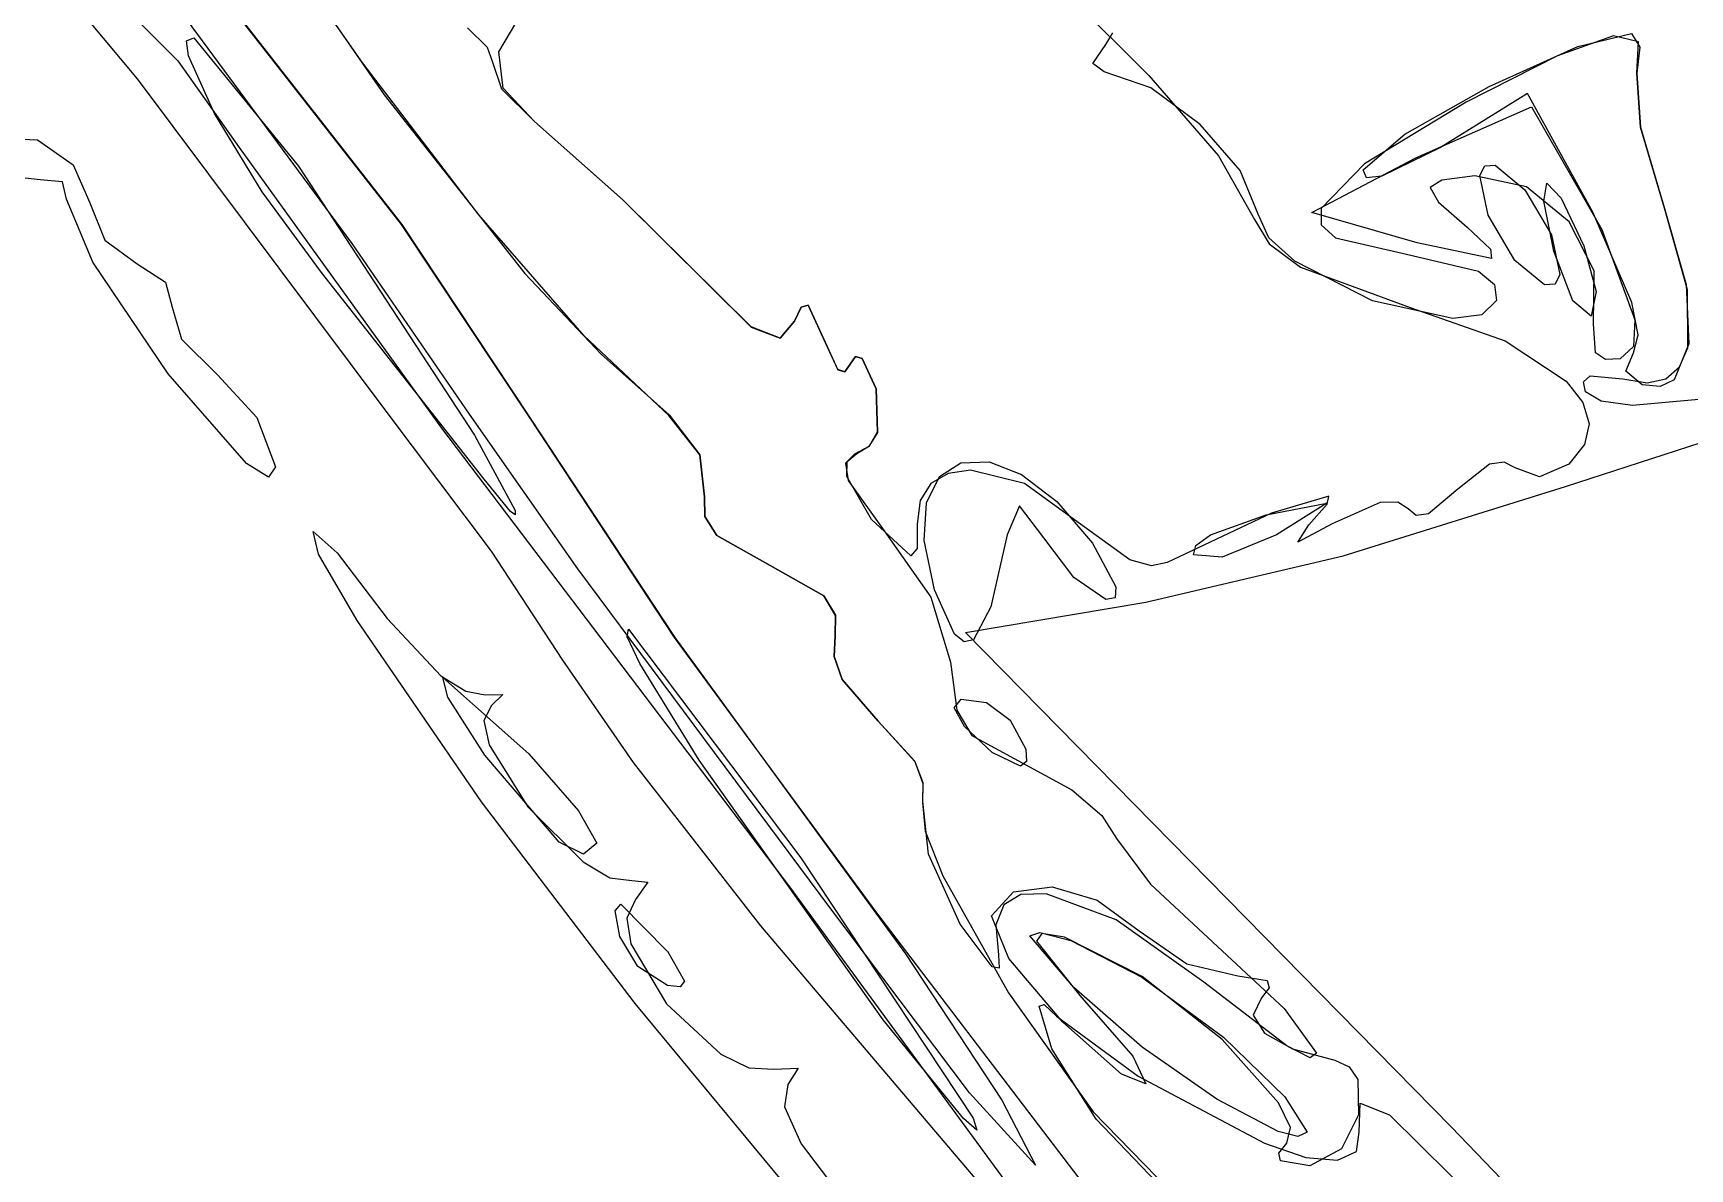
# Model space of a CAD drawing. Extents: x -886 to 651, y -59 to 942.
# Drawn here: x -390.41 to -359.68, y 187.39 to 208.45 of the extents above; entities that cross this region are included whole.
import ezdxf

# ---------------------------------------------------------------- set-up
doc = ezdxf.new("R2010")
doc.units = 0

msp = doc.modelspace()

# ---------------------------------------------------------------- linework, layer by layer
at = {"layer": 'Layer 1'}
for p, q in [((-384.49265, 204.54377), (-390.21695, 212.2935)), ((-386.949122, 211.69935), (-383.89943, 207.30398)), ((-384.300558, 207.886056), (-386.48354, 211.03817)), ((-387.73883, 210.22309), (-383.57535, 204.89823)), ((-372.1792, 210.1123), (-369.71626, 207.65933)), ((-388.4767, 207.59991), (-390.244393, 209.715384)), ((-383.58009, 204.89963), (-387.43098, 209.82198)), ((-388.48066, 208.68565), (-387.731114, 207.930584)), ((-381.77259, 208.097679), (-381.341246, 208.831596)), ((-387.566516, 208.303356), (-387.42936, 208.35843)), ((-387.42936, 208.35843), (-385.49018, 205.97895)), ((-382.356784, 208.546024), (-381.991971, 208.184264)), ((-370.51385, 208.23457), (-370.386853, 208.453357)), ((-361.101525, 208.394469), (-362.141421, 208.027593)), ((-361.76344, 208.20082), (-360.76332, 208.43831)), ((-360.635019, 208.281988), (-361.101525, 208.394469)), ((-360.76332, 208.43831), (-360.6108, 208.183666)), ((-387.533486, 208.023228), (-387.566516, 208.303356)), ((-381.991971, 208.184264), (-381.89642, 207.92807)), ((-381.696439, 207.427997), (-381.77259, 208.097679)), ((-370.755274, 207.884901), (-370.51385, 208.23457)), ((-363.405345, 207.457356), (-361.76344, 208.20082)), ((-360.66451, 207.70322), (-360.635019, 208.281988)), ((-360.6108, 208.183666), (-360.66432, 207.70241)), ((-387.731114, 207.930584), (-386.59297, 206.32222)), ((-387.049759, 206.958566), (-387.533486, 208.023228)), ((-382.14642, 205.079278), (-384.300558, 207.886056)), ((-381.89642, 207.92807), (-381.725626, 207.41145)), ((-370.54855, 207.72778), (-370.755274, 207.884901)), ((-362.141421, 208.027593), (-363.8321, 207.16829)), ((-383.8664, 201.43778), (-388.4767, 207.59991)), ((-381.11655, 206.8077), (-381.696439, 207.427997)), ((-369.683667, 207.433114), (-370.54855, 207.72778)), ((-369.71626, 207.65933), (-368.428386, 206.171186)), ((-368.763536, 206.750865), (-369.683667, 207.433114)), ((-364.97066, 206.572617), (-363.405345, 207.457356)), ((-360.597262, 206.702214), (-360.66451, 207.70322)), ((-360.66435, 207.70241), (-360.597102, 206.701404)), ((-360.66432, 207.70241), (-360.66435, 207.70241)), ((-383.89943, 207.30398), (-381.292522, 203.986441)), ((-381.725626, 207.41145), (-381.11615, 206.80723)), ((-363.8321, 207.16829), (-365.718333, 206.02017)), ((-362.69724, 207.32615), (-364.30969, 206.32816)), ((-361.48059, 205.12367), (-362.69724, 207.32615)), ((-386.16397, 205.505946), (-387.049759, 206.958566)), ((-364.76337, 206.13491), (-362.62326, 207.08163)), ((-362.62326, 207.08163), (-361.31324, 204.80767)), ((-379.47238, 205.35208), (-381.11655, 206.8077)), ((-381.11615, 206.80723), (-379.47198, 205.3516)), ((-368.021742, 205.896941), (-368.763536, 206.750865)), ((-365.74101, 205.9113), (-364.97066, 206.572617)), ((-360.15434, 205.19795), (-360.597262, 206.702214)), ((-360.597102, 206.701404), (-360.15418, 205.19714)), ((-390.929766, 206.490756), (-390.33016, 206.46498)), ((-390.33016, 206.46498), (-389.668944, 206.00608)), ((-386.59297, 206.32222), (-382.83831, 201.11769)), ((-364.30969, 206.32816), (-365.395269, 205.794046)), ((-389.668944, 206.00608), (-389.36091, 205.30223)), ((-385.49018, 205.97895), (-382.224404, 200.988184)), ((-385.49018, 205.97895), (-385.49018, 205.97895)), ((-368.428386, 206.171186), (-367.75657, 204.9931)), ((-367.69187, 205.08725), (-368.021742, 205.896941)), ((-366.69263, 205.12248), (-364.76337, 206.13491)), ((-365.718333, 206.02017), (-366.520757, 205.194476)), ((-365.684101, 205.764413), (-365.74101, 205.9113)), ((-363.576849, 205.805491), (-363.487413, 205.98386)), ((-363.487413, 205.98386), (-363.29261, 205.99848)), ((-363.29261, 205.99848), (-362.742749, 205.54269)), ((-390.28341, 205.7249), (-390.789702, 205.781514)), ((-389.870014, 205.689676), (-390.28341, 205.7249)), ((-389.79333, 205.36937), (-389.870014, 205.689676)), ((-365.395269, 205.794046), (-365.684101, 205.764413)), ((-364.282475, 205.720647), (-364.502957, 205.582186)), ((-364.502957, 205.582186), (-364.343712, 205.313857)), ((-363.67196, 205.79769), (-364.282475, 205.720647)), ((-362.711392, 205.59611), (-363.67196, 205.79769)), ((-363.42359, 205.07107), (-363.576849, 205.805491)), ((-361.923379, 204.946373), (-362.711392, 205.59611)), ((-362.393662, 205.3295), (-362.334988, 205.661569)), ((-362.334988, 205.661569), (-362.073194, 205.388806)), ((-389.306276, 204.200719), (-389.79333, 205.36937)), ((-389.36091, 205.30223), (-389.080233, 204.60692)), ((-389.36091, 205.30223), (-389.36091, 205.30223)), ((-385.06191, 204.00687), (-386.16397, 205.505946)), ((-377.094777, 202.996988), (-379.47238, 205.35208)), ((-379.47198, 205.3516), (-377.094388, 202.996516)), ((-364.343712, 205.313857), (-363.81504, 204.84721)), ((-362.742749, 205.54269), (-362.24691, 204.70434)), ((-362.20836, 204.40016), (-362.393662, 205.3295)), ((-362.073194, 205.388806), (-361.64914, 204.50365)), ((-380.194759, 202.83159), (-382.14642, 205.079278)), ((-367.75657, 204.9931), (-367.484914, 204.536133)), ((-367.4935, 204.649358), (-367.69187, 205.08725)), ((-364.74089, 204.55956), (-366.69263, 205.12248)), ((-366.520757, 205.194476), (-366.520453, 204.890014)), ((-362.927746, 204.232715), (-363.42359, 205.07107)), ((-360.757412, 203.44999), (-361.48059, 205.12367)), ((-359.724421, 203.688908), (-360.15434, 205.19795)), ((-360.15418, 205.19714), (-359.753636, 203.787452)), ((-381.19696, 201.30407), (-383.58009, 204.89963)), ((-383.57535, 204.89823), (-381.19601, 201.30385)), ((-366.520453, 204.890014), (-366.255088, 204.651129)), ((-363.81504, 204.84721), (-363.378612, 204.442397)), ((-362.24691, 204.70434), (-362.09365, 203.96991)), ((-362.24691, 204.70434), (-362.24691, 204.70434)), ((-361.458929, 204.036517), (-361.923379, 204.946373)), ((-361.31324, 204.80768), (-360.703577, 203.129744)), ((-361.31324, 204.80767), (-361.31324, 204.80768)), ((-389.080233, 204.60692), (-388.48481, 204.16853)), ((-382.32214, 201.37922), (-384.49265, 204.54377)), ((-367.01363, 204.214553), (-367.4935, 204.649358)), ((-367.484914, 204.536133), (-366.905709, 204.106885)), ((-366.255088, 204.651129), (-364.93704, 204.35005)), ((-363.360546, 204.267875), (-364.74089, 204.55956)), ((-363.378612, 204.442397), (-363.360546, 204.267875)), ((-361.856739, 203.481127), (-362.20836, 204.40016)), ((-361.64914, 204.50365), (-361.418474, 203.655329)), ((-361.64914, 204.50365), (-361.64914, 204.50365)), ((-387.90624, 202.12588), (-389.306276, 204.200719)), ((-388.48481, 204.16853), (-387.956226, 203.82695)), ((-365.569775, 203.484241), (-367.01363, 204.214553)), ((-366.905709, 204.106885), (-364.8696, 203.35702)), ((-364.93704, 204.35005), (-363.605455, 204.03159)), ((-362.37788, 203.77692), (-362.927746, 204.232715)), ((-387.956226, 203.82695), (-387.83625, 203.36441)), ((-382.05006, 200.17809), (-385.06191, 204.00687)), ((-381.292522, 203.986441), (-379.877431, 202.493794)), ((-363.605455, 204.03159), (-363.305613, 203.785508)), ((-363.305613, 203.785508), (-363.26828, 203.49107)), ((-362.183083, 203.79154), (-362.37788, 203.77692)), ((-362.09365, 203.96991), (-362.183083, 203.79154)), ((-361.46905, 203.05458), (-361.458929, 204.036517)), ((-359.753636, 203.787452), (-359.700019, 202.684432)), ((-364.08107, 203.156389), (-365.569775, 203.484241)), ((-363.26828, 203.49107), (-363.545138, 203.224658)), ((-361.51651, 203.20069), (-361.856739, 203.481127)), ((-361.418474, 203.655329), (-361.51651, 203.20069)), ((-360.643334, 202.848875), (-360.757412, 203.44999)), ((-359.72105, 202.61157), (-359.724421, 203.688908)), ((-387.83625, 203.36441), (-387.659975, 202.7695)), ((-376.165718, 203.366511), (-376.28961, 203.10596)), ((-376.2892, 203.10549), (-376.165301, 203.366037)), ((-376.036144, 203.400127), (-376.165718, 203.366511)), ((-376.165301, 203.366037), (-376.035731, 203.399654)), ((-375.75456, 202.7833), (-376.036144, 203.400127)), ((-376.035731, 203.399654), (-375.75416, 202.78283)), ((-364.8696, 203.35702), (-363.111298, 202.740952)), ((-363.545138, 203.224658), (-364.08107, 203.156389)), ((-360.703577, 203.129744), (-360.726792, 202.63592)), ((-378.61921, 201.35675), (-380.194759, 202.83159)), ((-376.559223, 202.78834), (-377.094777, 202.996988)), ((-377.094388, 202.996516), (-376.558832, 202.78787)), ((-376.28961, 203.10596), (-376.559223, 202.78834)), ((-376.558832, 202.78787), (-376.2892, 203.10549)), ((-361.432077, 202.514944), (-361.46905, 203.05458)), ((-360.72722, 202.51887), (-360.643334, 202.848875)), ((-387.659975, 202.7695), (-386.99596, 202.1097)), ((-375.486859, 202.205665), (-375.75456, 202.7833)), ((-375.75416, 202.78283), (-375.486466, 202.205191)), ((-363.111298, 202.740952), (-361.9765, 201.994406)), ((-361.247265, 202.395379), (-361.432077, 202.514944)), ((-360.726792, 202.63592), (-360.97326, 202.40442)), ((-360.871385, 202.177689), (-360.72722, 202.51887)), ((-359.700019, 202.684432), (-359.976797, 202.019071)), ((-359.873941, 202.256867), (-359.72105, 202.61157)), ((-379.877431, 202.493794), (-378.61528, 201.36734)), ((-375.359388, 202.163161), (-375.486859, 202.205665)), ((-375.486466, 202.205191), (-375.358997, 202.162689)), ((-375.25791, 202.30576), (-375.359388, 202.163161)), ((-375.358997, 202.162689), (-375.25751, 202.30529)), ((-375.157775, 202.450128), (-375.25791, 202.30576)), ((-375.25751, 202.30529), (-375.157383, 202.449663)), ((-375.033999, 202.412439), (-375.157775, 202.450128)), ((-375.157383, 202.449663), (-375.033606, 202.411973)), ((-374.77846, 201.85062), (-375.033999, 202.412439)), ((-375.033606, 202.411973), (-374.77806, 201.85015)), ((-360.97326, 202.40442), (-361.247265, 202.395379)), ((-360.127014, 202.036582), (-359.873941, 202.256867)), ((-386.45785, 200.464201), (-387.90624, 202.12588)), ((-386.99596, 202.1097), (-386.262836, 201.317633)), ((-361.9765, 201.994406), (-361.670309, 201.599223)), ((-361.653359, 201.982744), (-361.533614, 202.090355)), ((-361.6197, 201.79527), (-361.653359, 201.982744)), ((-361.533614, 202.090355), (-360.9251, 202.03459)), ((-360.9251, 202.03459), (-360.478117, 201.959546)), ((-360.56744, 201.92236), (-360.871385, 202.177689)), ((-360.233919, 201.891447), (-360.56744, 201.92236)), ((-360.478117, 201.959546), (-360.127014, 202.036582)), ((-359.976797, 202.019071), (-360.233919, 201.891447)), ((-374.753567, 201.054755), (-374.77846, 201.85062)), ((-374.77806, 201.85015), (-374.754063, 201.041811)), ((-361.670309, 201.599223), (-361.552867, 201.203845)), ((-361.327819, 201.61882), (-361.6197, 201.79527)), ((-360.744486, 201.541202), (-361.327819, 201.61882)), ((-359.04182, 201.69557), (-360.744486, 201.541202)), ((-386.262836, 201.317633), (-385.92035, 200.40471)), ((-381.908731, 198.838795), (-383.8664, 201.43778)), ((-380.31151, 198.51053), (-382.32214, 201.37922)), ((-378.51695, 197.24134), (-381.19696, 201.30407)), ((-381.19601, 201.30385), (-378.51099, 197.23956)), ((-378.049534, 200.624858), (-378.61921, 201.35675)), ((-378.61528, 201.36734), (-378.047886, 200.62813)), ((-382.83831, 201.11769), (-376.385662, 192.615093)), ((-382.224404, 200.988184), (-381.472621, 199.591474)), ((-374.754063, 201.041811), (-374.912405, 200.782228)), ((-374.897853, 200.791117), (-374.753567, 201.054755)), ((-361.99022, 200.04002), (-358.702884, 201.107268)), ((-361.552867, 201.203845), (-361.635131, 200.819077)), ((-374.912405, 200.782228), (-375.17801, 200.63812)), ((-375.13702, 200.64922), (-374.897853, 200.791117)), ((-361.635131, 200.819077), (-361.92806, 200.45573)), ((-386.049475, 200.211849), (-386.45785, 200.464201)), ((-385.92035, 200.40471), (-386.049475, 200.211849)), ((-377.96075, 199.84507), (-378.049534, 200.624858)), ((-378.047886, 200.62813), (-377.96005, 199.8453)), ((-375.17801, 200.63812), (-375.344473, 200.472106)), ((-375.344473, 200.472106), (-375.296503, 200.148849)), ((-375.318975, 200.222566), (-375.312313, 200.502138)), ((-375.312313, 200.502138), (-375.13702, 200.64922)), ((-373.602677, 200.223944), (-373.203759, 200.47993)), ((-373.203759, 200.47993), (-372.682946, 200.495622)), ((-372.682946, 200.495622), (-372.077845, 200.259912)), ((-363.397972, 200.453422), (-363.98637, 199.98718)), ((-363.129269, 200.491959), (-363.397972, 200.453422)), ((-362.92404, 200.38343), (-363.129269, 200.491959)), ((-362.469599, 200.218284), (-362.92404, 200.38343)), ((-361.92806, 200.45573), (-362.469599, 200.218284)), ((-381.560415, 199.578232), (-382.05006, 200.17809)), ((-374.86244, 199.42644), (-375.318975, 200.222566)), ((-375.296503, 200.148849), (-374.62928, 199.2171)), ((-373.761946, 200.092788), (-373.962388, 199.779037)), ((-373.842096, 199.738771), (-373.602677, 200.223944)), ((-373.440284, 200.281255), (-373.761946, 200.092788)), ((-373.025169, 200.344402), (-373.440284, 200.281255)), ((-372.025657, 200.094586), (-373.025169, 200.344402)), ((-372.077845, 200.259912), (-371.426061, 199.76169)), ((-370.98556, 199.34304), (-372.025657, 200.094586)), ((-377.95409, 199.48319), (-377.96075, 199.84507)), ((-377.96005, 199.8453), (-377.95339, 199.48342)), ((-373.962388, 199.779037), (-374.01384, 199.34004)), ((-371.426061, 199.76169), (-370.7652, 198.98985)), ((-366.380781, 199.861281), (-367.44113, 199.54627)), ((-366.408066, 199.708412), (-366.380781, 199.861281)), ((-366.111704, 198.755209), (-361.99022, 200.04002)), ((-365.100274, 199.751478), (-365.429291, 199.742297)), ((-364.91043, 199.62336), (-365.100274, 199.751478)), ((-363.98637, 199.98718), (-364.534151, 199.530455)), ((-381.470633, 199.515545), (-381.560415, 199.578232)), ((-381.472621, 199.591474), (-381.470633, 199.515545)), ((-377.730309, 199.130971), (-377.95409, 199.48319)), ((-377.95339, 199.48342), (-377.729609, 199.131201)), ((-373.884409, 199.03552), (-373.842096, 199.738771)), ((-372.117905, 199.683198), (-372.34766, 199.13978)), ((-371.66552, 199.08858), (-372.117905, 199.683198)), ((-367.44113, 199.54627), (-369.38161, 198.63206)), ((-368.575909, 199.141066), (-367.54535, 199.51411)), ((-367.54535, 199.51411), (-366.414522, 199.730281)), ((-366.414522, 199.730281), (-367.35164, 199.14498)), ((-366.74934, 199.33066), (-366.408066, 199.708412)), ((-365.429291, 199.742297), (-366.31986, 199.34816)), ((-364.758889, 199.502235), (-364.91043, 199.62336)), ((-364.534151, 199.530455), (-364.758889, 199.502235)), ((-385.118485, 198.784501), (-385.218687, 199.206005)), ((-385.218687, 199.206005), (-384.771769, 198.810842)), ((-376.74356, 198.57276), (-377.730309, 199.130971)), ((-377.729609, 199.131201), (-376.74286, 198.57299)), ((-374.135252, 198.751151), (-374.86244, 199.42644)), ((-374.62928, 199.2171), (-373.761081, 197.987088)), ((-374.01384, 199.34004), (-374.018254, 198.889552)), ((-372.34766, 199.13978), (-372.648063, 197.80865)), ((-370.06846, 198.680946), (-370.98556, 199.34304)), ((-368.845126, 198.943199), (-368.575909, 199.141066)), ((-367.35164, 199.14498), (-368.359196, 198.728104)), ((-367.35164, 199.14498), (-367.35164, 199.14498)), ((-366.31986, 199.34816), (-366.954892, 199.00392)), ((-366.954892, 199.00392), (-366.74934, 199.33066)), ((-380.59019, 196.81869), (-381.908731, 198.838795)), ((-374.018254, 198.889552), (-374.135252, 198.751151)), ((-373.69201, 198.1253), (-373.884409, 199.03552)), ((-371.110879, 198.351901), (-371.66552, 199.08858)), ((-370.7652, 198.98988), (-370.331949, 198.179506)), ((-370.7652, 198.98985), (-370.7652, 198.98988)), ((-368.89141, 198.77031), (-368.845126, 198.943199)), ((-384.4055, 197.55132), (-385.118485, 198.784501)), ((-384.771769, 198.810842), (-383.84339, 197.59402)), ((-375.748585, 198.008813), (-376.74356, 198.57276)), ((-376.74286, 198.57299), (-375.747885, 198.009042)), ((-369.66994, 198.568189), (-370.06846, 198.680946)), ((-369.77742, 197.89207), (-366.111704, 198.755209)), ((-369.38161, 198.63206), (-369.66994, 198.568189)), ((-368.359196, 198.728104), (-368.89141, 198.77031)), ((-375.61434, 192.20992), (-380.31151, 198.51053)), ((-370.51597, 197.94397), (-371.110879, 198.351901)), ((-375.53317, 197.649861), (-375.748585, 198.008813)), ((-375.747885, 198.009042), (-375.53247, 197.650091)), ((-373.761081, 197.987088), (-373.39635, 196.7807)), ((-373.322712, 197.29954), (-373.69201, 198.1253)), ((-370.34271, 197.972724), (-370.51597, 197.94397)), ((-370.331949, 198.179506), (-370.34271, 197.972724)), ((-383.84341, 197.59403), (-382.85323, 196.52983)), ((-383.84339, 197.59402), (-383.84341, 197.59403)), ((-375.53541, 197.27148), (-375.53317, 197.649861)), ((-375.53247, 197.650091), (-375.53471, 197.27171)), ((-373.11859, 197.32921), (-369.77742, 197.89207)), ((-372.648063, 197.80865), (-372.973905, 197.194614)), ((-382.095552, 194.189992), (-384.4055, 197.55132)), ((-379.396184, 197.251118), (-379.36854, 197.39102)), ((-379.36854, 197.39102), (-376.17175, 193.15051)), ((-373.145592, 197.15709), (-373.322712, 197.29954)), ((-364.10565, 188.16112), (-373.11859, 197.32921)), ((-379.156848, 196.754056), (-379.396184, 197.251118)), ((-374.78315, 192.15531), (-378.51695, 197.24134)), ((-378.51099, 197.23956), (-374.231069, 191.371509)), ((-375.553745, 196.885808), (-375.53541, 197.27148)), ((-375.53471, 197.27171), (-375.553045, 196.886038)), ((-372.973905, 197.194614), (-373.145592, 197.15709)), ((-379.278497, 194.918953), (-380.59019, 196.81869)), ((-378.057945, 194.965449), (-379.156848, 196.754056)), ((-375.409476, 196.458778), (-375.553745, 196.885808)), ((-375.553045, 196.886038), (-375.408776, 196.459007)), ((-373.39635, 196.7807), (-373.278279, 195.890586)), ((-382.85323, 196.52983), (-382.38935, 196.241302)), ((-382.722838, 196.135024), (-382.813819, 196.497999)), ((-382.813819, 196.497999), (-381.21865, 195.08029)), ((-374.73782, 195.68842), (-375.409476, 196.458778)), ((-375.408776, 196.459007), (-374.73712, 195.68865)), ((-382.03256, 195.05769), (-382.722838, 196.135024)), ((-382.38935, 196.241302), (-382.0258, 196.17714)), ((-382.0258, 196.17714), (-381.699272, 196.182239)), ((-381.699272, 196.182239), (-381.91339, 195.97883)), ((-373.33234, 195.934051), (-373.198169, 196.09821)), ((-373.198169, 196.09821), (-372.73153, 196.03177)), ((-381.91339, 195.97883), (-382.055752, 195.702315)), ((-373.139579, 195.58754), (-373.33234, 195.934051)), ((-373.278279, 195.890586), (-373.00258, 195.42096)), ((-372.73153, 196.03177), (-372.288196, 195.706155)), ((-382.055752, 195.702315), (-381.954148, 195.251163)), ((-374.057815, 194.944851), (-374.73782, 195.68842)), ((-374.73712, 195.68865), (-374.058975, 194.939114)), ((-372.62542, 195.10692), (-373.139579, 195.58754)), ((-372.288196, 195.706155), (-371.99973, 195.16559)), ((-381.954148, 195.251163), (-381.239711, 194.100276)), ((-373.00258, 195.42096), (-371.149878, 194.414271)), ((-371.99973, 195.16562), (-371.989571, 194.937456)), ((-371.99973, 195.16559), (-371.99973, 195.16562)), ((-380.659086, 193.443295), (-382.03256, 195.05769)), ((-381.21865, 195.08031), (-380.294401, 194.023379)), ((-381.21865, 195.08029), (-381.21865, 195.08031)), ((-376.91277, 191.889745), (-379.278497, 194.918953)), ((-374.6442, 190.14932), (-378.057945, 194.965449)), ((-374.058975, 194.939114), (-373.907683, 194.534618)), ((-373.90451, 194.546816), (-374.057815, 194.944851)), ((-372.101409, 194.850595), (-372.62542, 195.10692)), ((-371.989571, 194.937456), (-372.101409, 194.850595)), ((-373.907683, 194.534618), (-373.91744, 194.17646)), ((-373.91181, 194.19655), (-373.90451, 194.546816)), ((-371.149878, 194.414271), (-370.592048, 193.939367)), ((-379.245465, 190.454311), (-382.095552, 194.189992)), ((-381.239711, 194.100276), (-380.211424, 193.076824)), ((-380.294401, 194.023379), (-379.96011, 193.42292)), ((-373.91744, 194.17646), (-373.866897, 193.648835)), ((-373.80452, 193.21946), (-373.91181, 194.19655)), ((-370.592048, 193.939367), (-370.31743, 193.51013)), ((-373.866897, 193.648835), (-373.542299, 192.819631)), ((-380.207277, 193.219642), (-380.659086, 193.443295)), ((-379.96011, 193.42292), (-380.207277, 193.219642)), ((-370.31743, 193.51013), (-369.687059, 192.664625)), ((-380.211424, 193.076824), (-379.717506, 192.784965)), ((-376.17175, 193.15051), (-372.977394, 188.328634)), ((-376.17175, 193.15051), (-376.17175, 193.15051)), ((-373.21759, 191.92584), (-373.80452, 193.21946)), ((-379.717506, 192.784965), (-379.31063, 192.73146)), ((-379.31063, 192.73146), (-379.009926, 192.699565)), ((-379.009926, 192.699565), (-379.23963, 192.3782)), ((-373.542299, 192.819631), (-372.32053, 190.647814)), ((-379.23963, 192.3782), (-379.400102, 192.035974)), ((-376.385662, 192.615093), (-371.14281, 185.47379)), ((-372.63618, 192.07638), (-372.225971, 192.523065)), ((-372.090406, 192.47281), (-372.409254, 192.280546)), ((-372.225971, 192.523065), (-371.510955, 192.613646)), ((-371.622059, 192.488568), (-372.090406, 192.47281)), ((-370.325266, 192.002363), (-371.622059, 192.488568)), ((-371.510955, 192.613646), (-370.674664, 192.366631)), ((-369.687059, 192.664625), (-368.44243, 191.50781)), ((-379.615805, 192.172977), (-379.513501, 192.291354)), ((-379.53236, 191.69619), (-379.615805, 192.172977)), ((-379.513501, 192.291354), (-378.64985, 191.42113)), ((-373.047794, 188.794825), (-375.61434, 192.20992)), ((-370.06101, 185.973432), (-374.78315, 192.15531)), ((-372.313596, 191.286284), (-372.63618, 192.07638)), ((-372.409254, 192.280546), (-372.556505, 191.908826)), ((-370.674664, 192.366631), (-369.90063, 191.80053)), ((-379.400102, 192.035974), (-379.325784, 191.559908)), ((-371.46358, 185.47979), (-376.91277, 191.889745)), ((-372.626746, 191.131459), (-373.21759, 191.92584)), ((-372.556505, 191.908826), (-372.51006, 191.3547)), ((-371.926349, 191.709668), (-371.740669, 191.770455)), ((-371.740669, 191.770455), (-371.16381, 191.6194)), ((-368.69567, 190.84553), (-370.325266, 192.002363)), ((-369.90063, 191.80053), (-369.011659, 191.185413)), ((-369.90063, 191.80053), (-369.90063, 191.80053)), ((-379.198375, 191.13922), (-379.53236, 191.69619)), ((-379.325784, 191.559908), (-378.667581, 190.44506)), ((-371.11211, 190.74965), (-371.926349, 191.709668)), ((-371.704962, 191.749353), (-371.800044, 191.605053)), ((-371.800044, 191.605053), (-370.99742, 190.60342)), ((-371.28596, 191.68219), (-371.704962, 191.749353)), ((-369.841059, 190.953408), (-371.28596, 191.68219)), ((-371.16381, 191.6194), (-369.847069, 190.941579)), ((-368.44243, 191.50781), (-367.20917, 190.357835)), ((-378.6486, 190.78514), (-379.198375, 191.13922)), ((-378.64985, 191.42113), (-378.6496, 191.42113)), ((-378.6496, 191.42113), (-378.331692, 190.865475)), ((-374.231069, 191.371509), (-372.44282, 188.658149)), ((-372.51006, 191.3547), (-372.497527, 191.106507)), ((-371.31467, 190.10327), (-372.313596, 191.286284)), ((-369.011659, 191.185413), (-368.0682, 190.96649)), ((-378.331692, 190.865475), (-378.410771, 190.760007)), ((-372.497527, 191.106507), (-372.626746, 191.131459)), ((-369.847069, 190.941579), (-368.33388, 189.82617)), ((-368.36058, 189.785514), (-369.841059, 190.953408)), ((-367.156285, 189.667798), (-368.69567, 190.84553)), ((-368.0682, 190.96649), (-367.524936, 190.87614)), ((-367.524936, 190.87614), (-367.488838, 190.740525)), ((-378.410771, 190.760007), (-378.6486, 190.78514)), ((-372.32053, 190.647814), (-370.751316, 188.44367)), ((-369.84027, 189.643672), (-371.11211, 190.74965)), ((-370.99742, 190.60342), (-370.014973, 189.474793)), ((-367.62665, 190.56016), (-367.783802, 190.234239)), ((-367.488838, 190.740525), (-367.62665, 190.56016)), ((-376.173971, 186.74501), (-379.245465, 190.454311)), ((-378.667581, 190.44506), (-377.65463, 189.51127)), ((-371.753399, 190.402476), (-371.661113, 190.433019)), ((-371.52054, 189.60837), (-371.753399, 190.402476)), ((-371.661113, 190.433019), (-371.42984, 190.2182)), ((-371.42984, 190.2182), (-369.916616, 189.101713)), ((-367.783802, 190.234239), (-367.576331, 189.903923)), ((-367.20917, 190.357835), (-366.60612, 189.52877)), ((-373.157339, 188.318648), (-374.6442, 190.14932)), ((-370.225075, 189.143565), (-371.31467, 190.10327)), ((-370.694847, 188.306449), (-371.52054, 189.60837)), ((-368.455746, 188.679155), (-369.84027, 189.643672)), ((-367.311163, 188.610635), (-368.36058, 189.785514)), ((-368.33388, 189.82617), (-368.33385, 189.82617)), ((-368.33385, 189.82617), (-367.196917, 188.72029)), ((-367.576331, 189.903923), (-367.054642, 189.612213)), ((-366.723255, 189.446863), (-367.156285, 189.667798)), ((-367.054642, 189.612213), (-366.26914, 189.40211)), ((-377.65463, 189.51127), (-377.136877, 189.261525)), ((-370.014973, 189.474793), (-369.774684, 188.961124)), ((-366.60612, 189.52877), (-366.723255, 189.446863)), ((-366.26914, 189.40211), (-366.00121, 189.2774)), ((-377.136877, 189.261525), (-376.67654, 189.23615)), ((-376.67654, 189.23615), (-376.225879, 189.254529)), ((-376.225879, 189.254529), (-376.41505, 188.94896)), ((-369.774684, 188.961124), (-370.225075, 189.143565)), ((-369.916616, 189.101713), (-367.57261, 187.86443)), ((-366.00121, 189.2774), (-365.844503, 189.041345)), ((-365.844503, 189.041345), (-365.828405, 188.389321)), ((-376.41505, 188.94896), (-376.475671, 188.535278)), ((-371.82254, 187.4572), (-373.047794, 188.794825)), ((-367.196917, 188.72029), (-366.7848, 188.06537)), ((-376.475671, 188.535278), (-376.165464, 187.847256)), ((-372.44282, 188.658149), (-371.82254, 187.4572)), ((-370.751316, 188.44367), (-369.33384, 186.98986)), ((-367.317576, 188.078816), (-368.455746, 188.679155)), ((-367.093929, 188.155616), (-367.311163, 188.610635)), ((-365.828405, 188.389321), (-366.148127, 187.754287)), ((-365.81743, 188.06701), (-365.800874, 188.602018)), ((-365.800874, 188.602018), (-365.257811, 188.388128)), ((-365.257811, 188.388128), (-362.39912, 185.57279)), ((-372.909729, 188.10481), (-373.157339, 188.318648)), ((-372.977394, 188.328634), (-372.909729, 188.10481)), ((-369.43264, 186.98763), (-370.694847, 188.306449)), ((-366.953074, 187.984811), (-367.317576, 188.078816)), ((-367.15945, 187.8609), (-367.093929, 188.155616)), ((-365.869091, 187.707187), (-365.81743, 188.06701)), ((-353.67925, 177.31502), (-364.10565, 188.16112)), ((-376.165464, 187.847256), (-374.813696, 186.071401)), ((-367.57261, 187.86443), (-366.807164, 187.598916)), ((-367.305967, 187.674285), (-367.15945, 187.8609)), ((-366.7848, 188.06537), (-366.953074, 187.984811)), ((-367.276074, 187.535575), (-367.305967, 187.674285)), ((-366.73095, 187.44449), (-367.276074, 187.535575)), ((-366.807164, 187.598916), (-366.219164, 187.548829)), ((-366.148127, 187.754287), (-366.73095, 187.44449)), ((-366.219164, 187.548829), (-365.869091, 187.707187))]:
    msp.add_line(p, q, dxfattribs=at)

doc.saveas('drawing.dxf')
